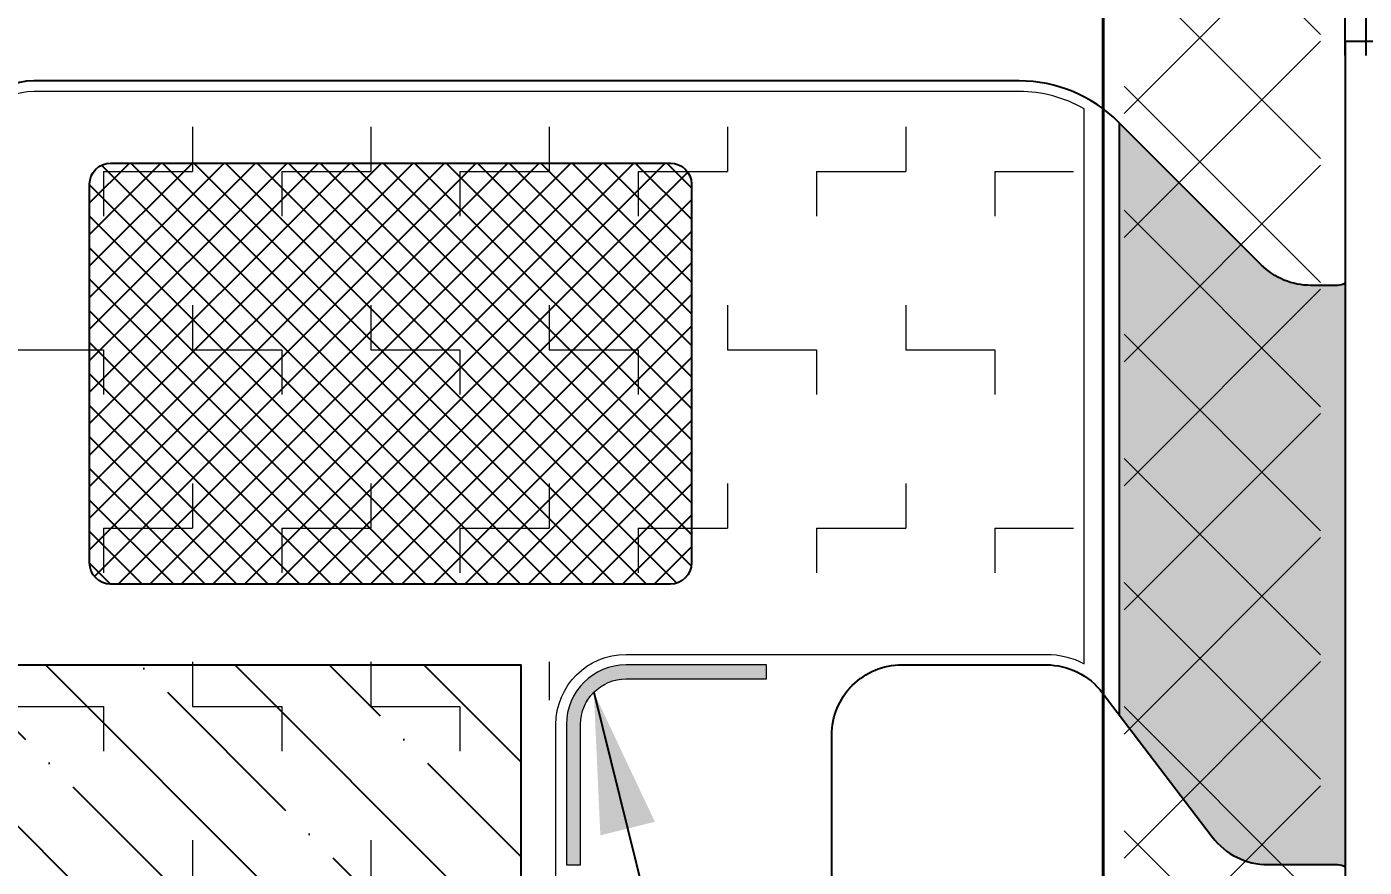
# Model space of a CAD drawing. Extents: x 13661 to 14061, y -1399 to -1089.
# Drawn here: x 13926.99 to 13946.05, y -1221.85 to -1209.88 of the extents above; entities that cross this region are included whole.
import ezdxf

# ---------------------------------------------------------------- set-up
doc = ezdxf.new("R2010")
doc.units = 0
doc.header["$LTSCALE"] = 16.335
doc.header["$MEASUREMENT"] = 0
doc.header["$PDMODE"] = 3
doc.header["$PDSIZE"] = 0.3125
doc.layers.get('0').update_dxf_attribs({"linetype": 'CONTINUOUS'})
doc.layers.get('Defpoints').update_dxf_attribs({"linetype": 'CONTINUOUS'})
doc.layers.add('dim', color=1, linetype='CONTINUOUS')
doc.layers.add('label', color=1, linetype='CONTINUOUS')
doc.layers.add('印刷', color=241, linetype='CONTINUOUS', lineweight=13)
doc.layers.add('輪廓線', color=7, linetype='CONTINUOUS', lineweight=40)
doc.styles.get("Standard").update_dxf_attribs({"font": 'txt', "width": 0.8})
doc.dimstyles.new('-MAG', dxfattribs={"dimtxt": 2.5, "dimasz": 2, "dimexe": 0.2, "dimexo": 0.1, "dimgap": 0.3, "dimtad": 1, "dimzin": 0, "dimdsep": 46, "dimtxsty": 'Standard', "dimblk": '_FILLED', "dimcen": 0.09, "dimclrd": 5, "dimclre": 5, "dimclrt": 256, "dimadec": 0, "dimazin": 0, "dimtol": 1, "dimtp": 0.05, "dimtm": 0.05, "dimtfac": 1, "dimtofl": 0, "dimtmove": 0, "dimatfit": 3, "dimldrblk": '_FILLED', "dimfxl": 1, "dimtolj": 1, "dimtzin": 1, "dimarcsym": 0})

# ---------------------------------------------------------------- blocks, each defined once
blk = doc.blocks.new('_FILLED')
at = {"color": 0, "linetype": 'ByBlock'}
blk.add_solid([(0, 0), (-1, 0.2), (-1, -0.2)], dxfattribs=at)
blk = doc.blocks.new('*D224')
at = {"color": 5, "lineweight": -2}
for p, q in [((13945.776, -1210.29), (13945.776, -1203.472)), ((13946.076, -1210.29), (13946.076, -1203.472)), ((13943.776, -1203.672), (13941.776, -1203.672)), ((13948.076, -1203.672), (13966.107, -1203.672))]:
    blk.add_line(p, q, dxfattribs=at)
at = {"layer": 'Defpoints', "color": 0}
for p in [(13945.776, -1203.672), (13945.776, -1210.39), (13946.076, -1210.39)]:
    blk.add_point(p, dxfattribs=at)
at = {"color": 5, "lineweight": -2, "xscale": 2, "yscale": 2, "zscale": 2}
blk.add_blockref('_FILLED', (13945.776, -1203.672), dxfattribs=at)
at = {"color": 5, "lineweight": -2, "xscale": 2, "yscale": 2, "zscale": 2, "rotation": 180}
blk.add_blockref('_FILLED', (13946.076, -1203.672), dxfattribs=at)
at = {"insert": (13959.14, -1202.122), "char_height": 2.5, "attachment_point": 5}
blk.add_mtext('\\A1;0.30±0.30', dxfattribs=at)

msp = doc.modelspace()

# ---------------------------------------------------------------- hatches: boundary and pattern name
at = {"lineweight": 0}
h = msp.add_hatch(dxfattribs=at)
h.set_pattern_fill('ZIGZAG', color=9, scale=0.1, angle=-90, style=0)
h.set_pattern_definition([(270, (18112.734, 3901.7123), (2.54, -5e-16), [0.635, -1.905]), (360, (18112.734, 3901.0773), (1.27, 2.54), [1.27, -1.27]), (270, (18114.004, 3901.7123), (2.54, -5e-16), [-0.635, 0.635, -1.27])])
h.paths.add_polyline_path([(13927.09309, -1210.95163, 0.41421356), (13926.39309, -1211.65163), (13926.39309, -1218.59083, -0.41421356), (13925.09309, -1219.89083), (13915.20627, -1219.89083, 0.16128953), (13914.78843, -1220.02922), (13912.49729, -1221.73383, -0.16128953), (13911.7213, -1221.99083), (13910.58839, -1221.99083, 0.41421356), (13909.73839, -1222.84083), (13909.73839, -1236.14083, 0.41421356), (13910.58839, -1236.99083), (13911.7213, -1236.99083, -0.16128953), (13912.49729, -1237.24784), (13914.78843, -1238.95245, 0.16128953), (13915.20627, -1239.09083), (13933.53213, -1239.09083, 0.41421356), (13934.38213, -1238.24083), (13934.38213, -1219.81843, -0.41421356), (13935.53213, -1218.66843), (13941.51962, -1218.66843, -0.07568505), (13941.90648, -1218.72733), (13941.90648, -1211.63741, -0.09006935), (13941.59883, -1211.28928, 0.26246404), (13940.99991, -1210.95163)])
h = msp.add_hatch()
h.set_pattern_fill('CONCRE', color=3, scale=0.5, angle=-90, style=0)
h.set_pattern_definition([(270, (13431.4524, 970.21476), (0.5, -0.5), [0.0625, -0.4375]), (360, (13431.4524, 970.21476), (0.5, 0.5), [0.0625, -0.4375]), (45, (13431.45238, 970.15226), (9e-17, 0.5), [0.08838835, -0.61871845]), (270, (13431.73363, 970.15226), (0.5, -0.5), [0.0625, -0.4375]), (315, (13431.70238, 970.121), (0.5, -9e-17), [0.04419415, -0.6629126]), (45, (13431.70238, 970.121), (9e-17, 0.5), [0.04419415, -0.6629126]), (270, (13431.85863, 969.96476), (0.5, -0.5), [0.08838835, -0.41161165]), (315, (13431.85863, 969.96476), (0.5, -9e-17), [0.0625, -0.6446068]), (45, (13431.85863, 969.87637), (9e-17, 0.5), [0.0625, -0.6446068]), (360, (13431.5774, 969.871), (0.5, 0.5), [0.0625, -0.4375]), (315, (13431.57738, 969.871), (0.5, -9e-17), [0.04419415, -0.6629126]), (45, (13431.60863, 969.83976), (9e-17, 0.5), [0.04419415, -0.6629126]), (270, (13431.5774, 970.15226), (0.5, -0.5), [0.03125, -0.41875]), (270, (13431.7024, 969.77726), (0.5, -0.5), [0.03125, -0.41875]), (360, (13431.7649, 969.9335), (0.5, 0.5), [0.03125, -0.41875]), (45, (13431.48363, 969.871), (9e-17, 0.5), [0.04419415, -0.6629126]), (45, (13431.82738, 970.08976), (9e-17, 0.5), [0.04419415, -0.6629126]), (315, (13431.61644, 969.9804), (0.5, -9e-17), [0.04419415, -0.6629126]), (360, (13431.5149, 970.0429), (0.5, 0.5), [0.0078125, -0.4921875]), (360, (13431.7258, 970.01945), (0.5, 0.5), [0.0078125, -0.4921875]), (360, (13431.81175, 969.78507), (0.5, 0.5), [0.0078125, -0.4921875]), (360, (13431.54613, 969.77726), (0.5, 0.5), [0.0078125, -0.4921875])])
h.paths.add_polyline_path([(13946.0188, -1214.4551), (13945.7488, -1214.4551), (13945.7488, -1214.8451), (13946.0188, -1214.8451)], flags=24)
h.paths.add_polyline_path([(13946.0188, -1220.75923), (13945.7488, -1220.75923), (13945.7488, -1220.90923), (13946.0188, -1220.90923)], flags=24)
edge = h.paths.add_edge_path()
edge.add_arc((13945.66586, -1222.01344), 0.2, 56.420502, 90)
edge.add_line((13945.66586, -1221.81344), (13945.51621, -1221.81344))
edge.add_line((13945.51621, -1221.81344), (13944.67664, -1221.81344))
edge.add_arc((13944.67664, -1220.81344), 1, 217.283708, 270, ccw=False)
edge.add_line((13943.881, -1221.4192), (13942.55648, -1219.6795))
edge.add_line((13942.55648, -1219.6795), (13942.55648, -1211.24742))
edge.add_line((13942.55648, -1211.24742), (13944.57943, -1213.27052))
edge.add_arc((13945.28657, -1212.56344), 1, 224.997896, 270)
edge.add_line((13945.28657, -1213.56344), (13945.51621, -1213.56344))
edge.add_line((13945.51621, -1213.56344), (13945.66586, -1213.56344))
edge.add_arc((13945.66586, -1213.36344), 0.2, 270, 303.580053)
edge.add_line((13945.77648, -1213.53006), (13945.77648, -1221.84682))
h = msp.add_hatch()
h.set_pattern_fill('ANSI37', color=2, scale=0.1, angle=90)
h.set_pattern_definition([(315, (13735.39237, 246.58272), (0.2245064, 0.2245064), []), (45, (13735.39237, 246.58272), (-0.2245064, 0.2245064), [])])
edge = h.paths.add_edge_path()
edge.add_line((13936.46342, -1212.12119), (13936.46342, -1217.51799))
edge.add_arc((13936.16342, -1217.51799), 0.3, 270, 360, ccw=False)
edge.add_line((13936.16342, -1217.81799), (13928.18962, -1217.81799))
edge.add_arc((13928.18962, -1217.51799), 0.3, 180, 270, ccw=False)
edge.add_line((13927.88962, -1217.51799), (13927.88962, -1212.12119))
edge.add_arc((13928.18962, -1212.12119), 0.3, 90, 180, ccw=False)
edge.add_line((13928.18962, -1211.82119), (13936.16342, -1211.82119))
edge.add_arc((13936.16342, -1212.12119), 0.3, 0, 90, ccw=False)
h = msp.add_hatch()
h.set_pattern_fill('ANSI35', color=5, scale=0.3, angle=-90, style=0)
h.set_pattern_definition([(315, (18129.063, 3528.9513), (1.3470384, 1.3470384), []), (315, (18129.063, 3527.6043), (1.3470384, 1.3470384), [2.38125, -0.47625, 0, -0.47625])])
edge = h.paths.add_edge_path()
edge.add_ellipse((13911.7213, -1220.69083), major_axis=(0, -1), ratio=1, start_angle=0, end_angle=36.64921)
edge.add_ellipse((13915.20627, -1220.59083), major_axis=(0, 1), ratio=1, start_angle=0, end_angle=36.64921, ccw=False)
edge.add_ellipse((13925.09309, -1218.59083), major_axis=(0, -1), ratio=1, start_angle=0, end_angle=67.8149)
edge.add_ellipse((13915.20627, -1238.39083), major_axis=(0, 1), ratio=1, start_angle=143.35079, end_angle=180, ccw=False)
edge.add_ellipse((13911.7213, -1238.29083), major_axis=(0, -1), ratio=1, start_angle=143.35079, end_angle=180)
edge.add_line((13911.7213, -1237.29083), (13909.58839, -1237.29083))
edge.add_line((13909.58839, -1237.29083), (13899.70648, -1237.29083))
edge.add_line((13899.70648, -1237.29083), (13899.70648, -1221.69083))
edge.add_line((13899.70648, -1221.69083), (13909.58839, -1221.69083))
edge.add_line((13909.58839, -1221.69083), (13911.7213, -1221.69083))
edge.add_line((13912.31821, -1221.49314), (13914.60936, -1219.78853))
edge.add_line((13915.20627, -1219.59083), (13925.09309, -1219.59083))
edge.add_line((13926.01905, -1218.96843), (13934.03213, -1218.96843))
edge.add_line((13934.03213, -1218.96843), (13934.03213, -1239.39083))
edge.add_line((13934.03213, -1239.39083), (13915.20627, -1239.39083))
edge.add_line((13914.60936, -1239.19314), (13912.31821, -1237.48853))
at = {"layer": 'dim', "ltscale": 10}
msp.add_hatch(color=7, dxfattribs=at).paths.add_polyline_path([(13937.53213, -1218.96843), (13935.53213, -1218.96843, 0.41421356), (13934.68213, -1219.81843), (13934.68213, -1221.81843), (13934.88213, -1221.81843), (13934.88213, -1219.81843, -0.41421356), (13935.53213, -1219.16843), (13937.53213, -1219.16843)])
at = {"layer": '印刷', "ltscale": 0.05}
h = msp.add_hatch(dxfattribs=at)
h.set_pattern_fill('ANSI37', color=256, scale=10, style=0)
h.set_pattern_definition([(45, (1605.5757, 0), (-0.88388348, 0.88388348), []), (135, (1605.5757, 0), (-0.88388348, -0.88388348), [])])
edge = h.paths.add_edge_path()
edge.add_arc((14000.68648, -1207.36963), 0.7, 0, 90)
edge.add_line((14000.68648, -1206.66963), (13943.32648, -1206.66963))
edge.add_arc((13943.32648, -1207.36963), 0.7, 90, 180)
edge.add_line((13942.62648, -1207.36963), (13942.62648, -1251.48963))
edge.add_arc((13943.32648, -1251.48963), 0.7, 180, 270)
edge.add_line((13943.32648, -1252.18963), (14000.68648, -1252.18963))
edge.add_arc((14000.68648, -1251.48963), 0.7, 270, 360)
edge.add_line((14001.38648, -1251.48963), (14001.38648, -1207.36963))
h.paths.add_polyline_path([(13997.78648, -1249.18963), (13997.78648, -1209.66963), (13945.42648, -1209.66963), (13945.42648, -1249.18963)], flags=16)

# ---------------------------------------------------------------- linework, layer by layer
at = {"color": 3}
msp.add_line((13942.55648, -1211.24742), (13942.55648, -1219.6795), dxfattribs=at)
at = {"color": 30}
for points in [[(13945.51621, -1213.56344), (13945.28657, -1213.56344, -0.19892191), (13944.57943, -1213.27052), (13942.54655, -1211.23749, 0.19892191), (13941.13228, -1210.65165), (13927.09305, -1210.65165, 0.414212), (13926.09305, -1211.65165), (13926.09305, -1218.59085, -0.414215), (13925.09305, -1219.59085), (13915.20625, -1219.59085, 0.16129), (13914.60935, -1219.78855), (13912.31825, -1221.49315, -0.161282), (13911.72135, -1221.69085), (13896.05645, -1221.69085, 0.414208)], [(13945.51621, -1213.56344), (13945.28657, -1213.56344, -0.19892191), (13944.57943, -1213.27052), (13942.54655, -1211.23749, 0.19892191), (13941.13228, -1210.65165), (13927.09305, -1210.65165, 0.414212), (13926.09305, -1211.65165), (13926.09305, -1218.59085, -0.414215), (13925.09305, -1219.59085), (13915.20625, -1219.59085, 0.16129), (13914.60935, -1219.78855), (13912.31825, -1221.49315, -0.161282), (13911.72135, -1221.69085), (13896.05645, -1221.69085, 0.414208)], [(13945.77648, -1213.53006, -0.14757822), (13945.66586, -1213.56344), (13945.51621, -1213.56344)], [(13896.05645, -1237.29085), (13911.72135, -1237.29085, -0.16129), (13912.31825, -1237.48855), (13914.60935, -1239.19315, 0.161282), (13915.20625, -1239.39085), (13937.46215, -1239.39085, 0.414205), (13938.46215, -1238.39085), (13938.46215, -1219.96845, -0.414222), (13939.46215, -1218.96845), (13941.51965, -1218.96845, -0.234151), (13942.31525, -1219.36265), (13943.881, -1221.4192, 0.23416258), (13944.67664, -1221.81344), (13945.51621, -1221.81344)], [(13896.05645, -1237.29085), (13911.72135, -1237.29085, -0.16129), (13912.31825, -1237.48855), (13914.60935, -1239.19315, 0.161282), (13915.20625, -1239.39085), (13937.46215, -1239.39085, 0.414205), (13938.46215, -1238.39085), (13938.46215, -1219.96845, -0.414222), (13939.46215, -1218.96845), (13941.51965, -1218.96845, -0.234151), (13942.31525, -1219.36265), (13943.881, -1221.4192, 0.23416258), (13944.67664, -1221.81344), (13945.51621, -1221.81344)], [(13945.51621, -1221.81344), (13945.66586, -1221.81344, -0.14757575), (13945.77648, -1221.84682, -0.14757575)]]:
    msp.add_lwpolyline(points, format="xyb", dxfattribs=at)
at = {"color": 8, "lineweight": 0}
for points in [[(13915.20627, -1239.24083), (13933.53213, -1239.24083, 0.41421356), (13934.53213, -1238.24083), (13934.53213, -1219.81843, -0.41421356), (13935.53213, -1218.81843), (13941.51962, -1218.81843, -0.12202816), (13942.05648, -1218.95144), (13942.05648, -1211.56184), (13942.05648, -1211.04904, 0.13152538), (13941.13228, -1210.80165), (13940.99991, -1210.80165)], [(13940.99991, -1210.80163), (13940.99991, -1210.80163), (13927.09309, -1210.80163, 0.41421356), (13926.24309, -1211.65163)]]:
    msp.add_lwpolyline(points, format="xyb", dxfattribs=at)
at = {"color": 2}
msp.add_lwpolyline([(13936.46342, -1212.12119), (13936.46342, -1217.51799, -0.41421356), (13936.16342, -1217.81799), (13928.18962, -1217.81799, -0.41421356), (13927.88962, -1217.51799), (13927.88962, -1212.12119, -0.41421356), (13928.18962, -1211.82119), (13936.16342, -1211.82119, -0.41421356)], format="xyb", close=True, dxfattribs=at)
at = {"color": 5}
msp.add_lwpolyline([(13909.58839, -1221.69083), (13911.7213, -1221.69083, 0.16128953), (13912.31821, -1221.49314), (13914.60936, -1219.78853, -0.16128953), (13915.20627, -1219.59083), (13925.09309, -1219.59083, 0.30484776), (13926.01905, -1218.96843), (13934.03213, -1218.96843), (13934.03213, -1239.39083), (13915.20627, -1239.39083, -0.16128953), (13914.60936, -1239.19314), (13912.31821, -1237.48853, 0.16128953), (13911.7213, -1237.29083), (13909.58839, -1237.29083), (13899.70648, -1237.29083), (13899.70648, -1221.69083)], format="xyb", close=True, dxfattribs=at)
at = {"color": 7, "lineweight": 0}
msp.add_lwpolyline([(13934.88213, -1221.81843), (13934.88213, -1219.81843, -0.41421356), (13935.53213, -1219.16843), (13937.53213, -1219.16843), (13937.53213, -1218.96843), (13935.53213, -1218.96843, 0.41421356), (13934.68213, -1219.81843), (13934.68213, -1221.81843)], format="xyb", close=True, dxfattribs=at)
at = {"layer": 'label', "color": 0}
for p, q in [((13945.77648, -1210.09043), (13945.77648, -1248.76883)), ((13997.33648, -1210.09043), (13945.77648, -1210.09043))]:
    msp.add_line(p, q, dxfattribs=at)
at = {"layer": '輪廓線'}
msp.add_lwpolyline([(13942.32648, -1207.36963), (13942.32648, -1251.48963, 0.41421356), (13943.32648, -1252.48963), (14000.68648, -1252.48963, 0.41421356), (14001.68648, -1251.48963), (14001.68648, -1207.36963, 0.41421356), (14000.68648, -1206.36963), (13943.32648, -1206.36963, 0.41421356)], format="xyb", close=True, dxfattribs=at)

# ---------------------------------------------------------------- dimensions: what is measured, and where the dimension line sits
dim = msp.add_linear_dim(base=(13945.77648, -1203.6721), p1=(13946.07648, -1210.39043), p2=(13945.77648, -1210.39043), dimstyle='-MAG', override={"dimblk": '_FILLED', "dimtp": 0.3, "dimtm": 0.3})
dim.commit()
dim.dimension.update_dxf_attribs({"geometry": '*D224', "text_midpoint": (13959.14045, -1203.6721), "dimtype": 160})

# ---------------------------------------------------------------- leaders
msp.add_leader([(13935.07251, -1219.35881), (13940.32788, -1240.54989)], dimstyle='-MAG', override={"dimdec": 0, "dimtp": 0.3, "dimtm": 0.3})

doc.saveas('drawing.dxf')
